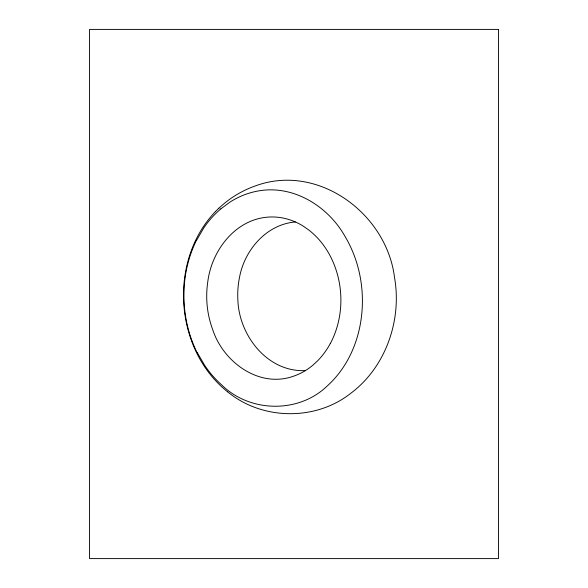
<?xml version="1.0" encoding="UTF-8"?>
<svg xmlns="http://www.w3.org/2000/svg" width="588" height="588" viewBox="0 0 588 588"><rect width="100%" height="100%" fill="white"/><g stroke="black" fill="none" stroke-linecap="round" stroke-linejoin="round"><path stroke-width="0.88" d="M196.465 240.514L203.698 228.041A94.308 94.308 0 0 1 220.809 208.88M330.302 343.568C335.175 334.513 338.306 324.569 339.835 314.411A97.299 97.299 0 0 0 337.005 272.898C334.116 263.049 329.67 253.634 323.613 245.328A76.565 76.565 0 0 0 308.803 230.026L303.709 226.439A60.233 60.233 0 0 0 281.593 217.758A55.742 55.742 0 0 0 268.099 217.104C235.251 219.42 211.724 250.554 207.814 281.512A97.821 97.821 0 0 0 207.196 305.9A95.601 95.601 0 0 0 212.694 329.603C223.036 361.598 258.242 387.904 292.324 376.614A60.277 60.277 0 0 0 313.095 365.008L317.674 360.76A76.668 76.668 0 0 0 330.28 343.561M215.553 211.452C168.271 260.58 174.202 349.434 227.622 391.836M215.7 211.298L218.912 208.137M220.816 208.887L229.857 202.184A76.852 76.852 0 0 1 259.161 190.806C293.875 184.955 328.082 206.447 344.818 236.06A121.878 121.878 0 0 1 356.681 262.718C369.793 304.944 360.613 356.085 326.854 386.331C298.3 413.599 249.841 412.585 221.749 384.986A102.973 102.973 0 0 1 204.587 365.236L197.237 352.565M295.374 221.97C266.511 224.278 244.454 250.047 239.5 277.448A87.516 87.516 0 0 0 237.868 299.961C239 335.476 267.518 372.447 305.444 370.587M227.74 391.924C262.211 420.295 315.543 421.089 350.661 393.379C385.853 367.169 402.096 320.012 394.489 277.286C386.559 213.584 318.145 162.942 255.64 185.808A102.069 102.069 0 0 0 218.949 208.174M197.076 352.646A129.022 129.022 0 0 1 184.007 291.905A122.517 122.517 0 0 1 196.363 240.463M498.462 29.4L89.538 29.4L89.538 558.6L498.462 558.6L498.462 29.4"/></g></svg>
